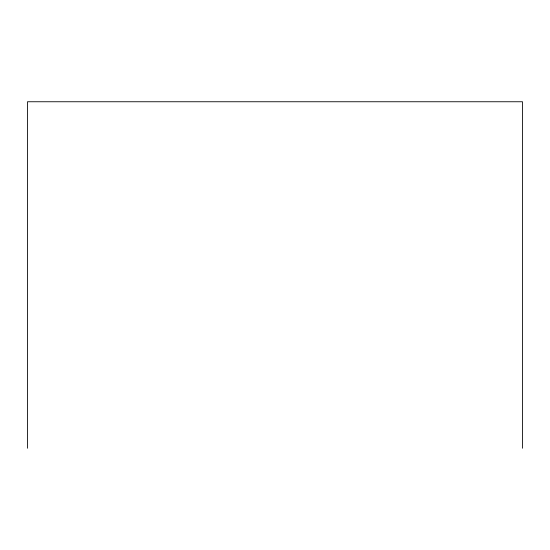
<?xml version="1.0" encoding="UTF-8"?>
<svg xmlns="http://www.w3.org/2000/svg" width="550" height="550" viewBox="0 0 550 550"><rect width="100%" height="100%" fill="white"/><g stroke="black" fill="none" stroke-linecap="round" stroke-linejoin="round"><path stroke-width="0.82" d="M522.5 448.25L522.5 101.75L27.5 101.75L27.5 448.25"/></g></svg>
